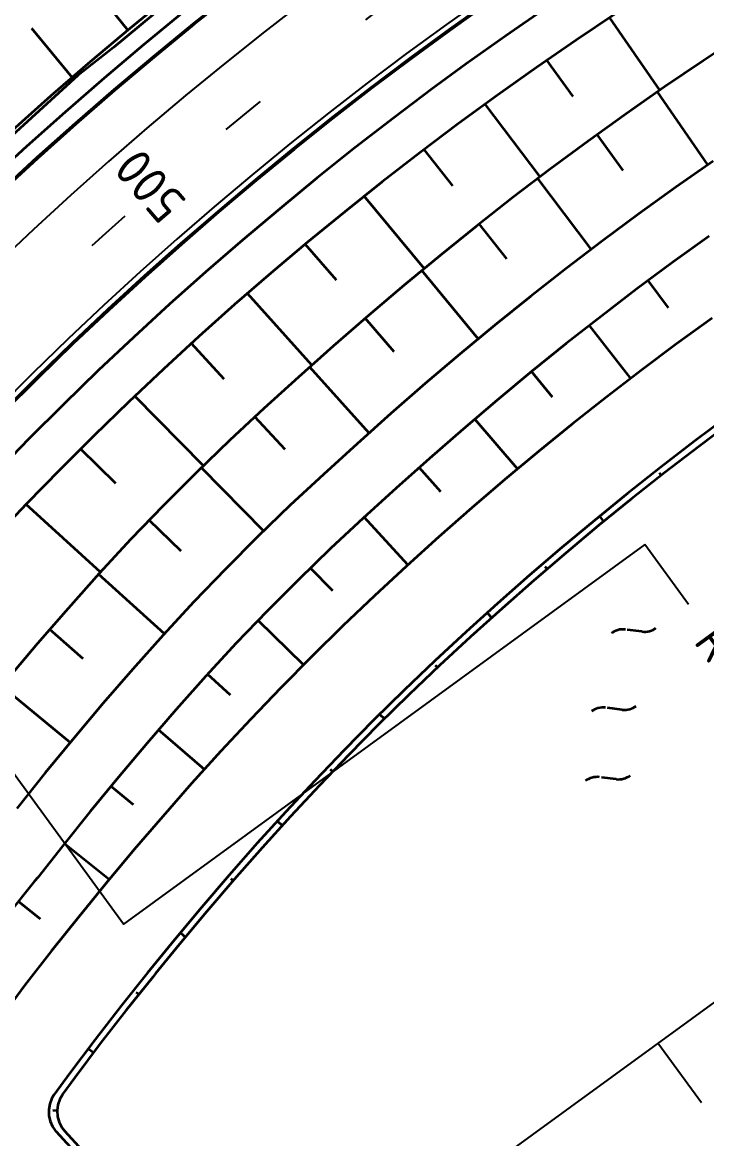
# Model space of a CAD drawing. Header units: metres. Extents: x 134219 to 139178, y 438661 to 444352.
# Drawn here: x 135318.6 to 135364.9, y 443385.5 to 443461 of the extents above; entities that cross this region are included whole.
import ezdxf
from ezdxf.enums import TextEntityAlignment as Align

# ---------------------------------------------------------------- set-up
doc = ezdxf.new("R2010")
doc.units = ezdxf.units.M
doc.linetypes.add('13strp', pattern=[4, 1, -3])
doc.linetypes.add('39strp', pattern=[12, 3, -9])
for name, color, linetype, lineweight in [('N-WE-KL-ET_LS_OV_KABEL-G', 10, 'KL-LS-OV-N', 35), ('N-WE-KL-ET_LS_OV_KABEL-T25', 7, 'Continuous', 25), ('Utd-geleiderail-nw', 8, 'glm a2ee v014$0$f2m40080', 35), ('Utd-ondergr-nw', 8, '13strp', 35), ('X-XX-AL-AANPIJLING-S', 7, 'Continuous', 25)]:
    doc.layers.add(name, color=color, linetype=linetype, lineweight=lineweight)
doc.layers.add('Utd-weg-nw', color=8, linetype='Continuous')
doc.styles.add('alm a2ee v011$0$Iso-rtw', font='NLCS-ISO.ttf')
doc.styles.add('NLCS-ISO', font='NLCS-ISO.ttf')
doc.linetypes.add('glm a2ee v014$0$f2m40080', pattern='A,2,-1,[160,RTW.shx,S=0.5,R=0,X=0,Y=0],-1', length=4)
doc.linetypes.add('KL-LS-OV-N', pattern='A,4,-1,[103,NLCS.SHX,S=0.75,R=0,X=0,Y=0],-1,4,-1.5,["0V",Standard,S=1,R=0,X=0,Y=-0.5],-3', length=14.5)

# ---------------------------------------------------------------- blocks, each defined once
blk = doc.blocks.new('Dwm A2 aanvulling$0$A$C32883349')
at = {"layer": 'Utd-ondergr-nw'}
blk.add_line((-1.818, 0.375), (-2.436, 1.315), dxfattribs=at)
for centre, start, end in [((-3.533, 0.593), 33.34449, 123.34449), ((-0.721, 1.096), 213.34449, 303.34449)]:
    blk.add_arc(centre, 1.312, start, end, dxfattribs=at)

msp = doc.modelspace()

# ---------------------------------------------------------------- linework, layer by layer
at = {"layer": 'N-WE-KL-ET_LS_OV_KABEL-G', "flags": 128}
msp.add_lwpolyline([(135526.291, 443569.807), (135523.79, 443568.374), (135513.946, 443562.397), (135500.618, 443554.834), (135497.127, 443552.893), (135485.442, 443546.346), (135476.713, 443541.44), (135465.438, 443534.876), (135455.272, 443529.64), (135450.451, 443527.984), (135439.153, 443522.461), (135433.339, 443519.575), (135415.868, 443511.311), (135400.803, 443504.549), (135389.184, 443499.078), (135377.101, 443493.401), (135361.318, 443485.239), (135349.162, 443477.672), (135342.125, 443472.758), (135333.617, 443466.603), (135324.792, 443459.256), (135322.366, 443457.346), (135310.064, 443446.127), (135304.584, 443440.292), (135302.493, 443438.147)], dxfattribs=at)
at = {"layer": 'Utd-geleiderail-nw', "linetype": 'Continuous', "flags": 128}
for points in [[(135329.5, 443461.631), (135326.804, 443459.42), (135324.139, 443457.171), (135321.506, 443454.886), (135318.904, 443452.564), (135316.335, 443450.207)], [(135353.991, 443461.914), (135351.289, 443460.043), (135348.613, 443458.134), (135346.598, 443456.655), (135346.349, 443456.472), (135343.723, 443454.496), (135341.125, 443452.483), (135338.555, 443450.434), (135336.014, 443448.349), (135333.501, 443446.23), (135331.019, 443444.076), (135328.567, 443441.887), (135326.145, 443439.665), (135323.755, 443437.409), (135321.396, 443435.12), (135319.069, 443432.799), (135316.774, 443430.446)]]:
    msp.add_lwpolyline(points, dxfattribs=at)
at = {"layer": 'Utd-ondergr-nw', "linetype": 'Continuous', "flags": 128}
for points in [[(135320.38, 443467.067), (135325.747, 443460.425)], [(135328.588, 443462.758), (135325.877, 443460.534), (135323.197, 443458.273), (135320.548, 443455.974), (135317.931, 443453.639), (135315.348, 443451.268), (135312.797, 443448.861), (135310.28, 443446.419), (135307.797, 443443.943), (135305.349, 443441.432), (135302.936, 443438.887), (135300.558, 443436.309), (135298.217, 443433.698), (135295.912, 443431.055), (135293.644, 443428.381), (135291.654, 443425.97), (135291.413, 443425.675), (135289.22, 443422.938), (135288.668, 443422.236)], [(135332.863, 443462.995), (135330.148, 443460.83), (135327.463, 443458.628), (135324.809, 443456.389), (135322.186, 443454.113), (135319.595, 443451.801), (135317.037, 443449.453), (135314.511, 443447.07), (135312.019, 443444.652), (135309.561, 443442.199), (135307.137, 443439.713), (135304.747, 443437.193), (135302.393, 443434.64), (135300.075, 443432.055), (135297.792, 443429.438), (135295.547, 443426.79), (135293.576, 443424.403), (135293.338, 443424.11), (135291.166, 443421.401), (135290.404, 443420.431)], [(135332.906, 443462.94), (135330.192, 443460.776), (135327.508, 443458.574), (135324.854, 443456.335), (135322.233, 443454.06), (135319.642, 443451.749), (135317.085, 443449.401), (135314.56, 443447.019), (135312.068, 443444.602), (135309.61, 443442.15), (135307.187, 443439.664), (135304.798, 443437.145), (135302.445, 443434.593), (135300.127, 443432.009), (135297.845, 443429.393), (135295.6, 443426.745), (135293.63, 443424.359), (135293.392, 443424.066), (135291.221, 443421.357), (135290.453, 443420.38)], [(135350.22, 443462.405), (135347.511, 443460.481), (135344.829, 443458.52), (135342.175, 443456.522), (135339.549, 443454.488), (135336.951, 443452.417), (135334.383, 443450.31), (135331.844, 443448.167), (135329.334, 443445.99), (135326.856, 443443.778), (135324.408, 443441.532), (135321.992, 443439.252), (135319.607, 443436.938), (135317.255, 443434.592), (135314.936, 443432.213), (135312.65, 443429.803), (135310.398, 443427.361), (135308.18, 443424.887), (135305.996, 443422.384), (135303.847, 443419.85), (135301.962, 443417.566), (135301.734, 443417.286), (135299.657, 443414.694), (135297.976, 443412.541)], [(135350.26, 443462.348), (135347.552, 443460.425), (135344.871, 443458.464), (135342.218, 443456.467), (135339.592, 443454.433), (135336.995, 443452.362), (135334.427, 443450.256), (135331.889, 443448.114), (135329.381, 443445.937), (135326.903, 443443.726), (135324.456, 443441.48), (135322.04, 443439.201), (135319.656, 443436.888), (135317.305, 443434.543), (135314.986, 443432.165), (135312.701, 443429.755), (135310.45, 443427.313), (135308.232, 443424.841), (135306.049, 443422.338), (135303.901, 443419.805), (135302.017, 443417.522), (135301.789, 443417.242), (135299.712, 443414.65), (135298.025, 443412.49)], [(135358.743, 443461.546), (135356.045, 443459.741), (135353.373, 443457.899), (135350.727, 443456.019), (135348.107, 443454.103), (135345.514, 443452.151), (135342.948, 443450.163), (135340.41, 443448.14), (135337.9, 443446.082), (135335.419, 443443.988), (135332.968, 443441.861), (135330.546, 443439.7), (135328.155, 443437.505), (135325.794, 443435.278), (135323.464, 443433.018), (135321.166, 443430.725), (135318.901, 443428.401), (135316.667, 443426.046)], [(135361.711, 443456.364), (135358.323, 443461.265)], [(135319.242, 443460.561), (135321.978, 443457.216)], [(135367.276, 443460.101), (135364.635, 443458.357), (135362.017, 443456.579), (135359.424, 443454.767), (135356.856, 443452.921), (135354.315, 443451.04), (135351.801, 443449.124), (135349.314, 443447.176), (135346.852, 443445.195), (135344.418, 443443.183), (135342.012, 443441.139), (135339.633, 443439.065), (135337.282, 443436.959), (135334.948, 443434.836), (135332.635, 443432.691), (135330.376, 443430.488), (135328.148, 443428.257), (135325.95, 443425.996), (135323.814, 443423.677), (135321.716, 443421.325), (135319.65, 443418.946), (135317.617, 443416.54)], [(135355.855, 443455.931), (135354.08, 443458.386)], [(135364.961, 443451.318), (135361.546, 443456.249)], [(135353.61, 443450.502), (135349.893, 443455.41)], [(135359.225, 443450.93), (135357.466, 443453.359)], [(135347.715, 443449.896), (135345.775, 443452.348)], [(135365.319, 443451.569), (135362.796, 443449.803), (135360.296, 443448.005), (135357.823, 443446.172), (135355.376, 443444.305), (135352.955, 443442.407), (135350.56, 443440.478), (135348.191, 443438.517), (135345.849, 443436.527), (135343.533, 443434.506), (135341.245, 443432.455), (135338.974, 443430.387), (135336.722, 443428.298), (135334.524, 443426.153), (135332.356, 443423.98), (135330.217, 443421.778), (135328.139, 443419.518), (135326.098, 443417.226), (135324.089, 443414.909), (135322.112, 443412.566), (135320.167, 443410.197), (135318.254, 443407.804)], [(135357.076, 443445.602), (135353.45, 443450.381)], [(135345.768, 443444.299), (135341.729, 443449.192)], [(135351.36, 443444.968), (135349.497, 443447.319)], [(135365.043, 443446.495), (135362.589, 443444.728), (135360.162, 443442.927), (135357.76, 443441.093), (135355.383, 443439.228), (135353.032, 443437.333), (135350.706, 443435.407), (135348.407, 443433.452), (135346.134, 443431.467), (135343.888, 443429.452), (135341.658, 443427.422), (135339.447, 443425.37), (135337.29, 443423.263), (135335.161, 443421.128), (135333.061, 443418.966), (135331.022, 443416.746), (135329.02, 443414.494), (135327.048, 443412.217), (135325.108, 443409.916), (135323.2, 443407.589), (135321.323, 443405.239), (135319.658, 443403.14), (135319.452, 443402.886), (135317.58, 443400.535)], [(135339.844, 443443.515), (135337.746, 443445.952)], [(135349.436, 443439.548), (135345.613, 443444.171)], [(135362.292, 443441.649), (135360.92, 443443.489)], [(135338.191, 443437.774), (135333.842, 443442.62)], [(135365.234, 443440.949), (135362.84, 443439.21), (135360.471, 443437.439), (135358.126, 443435.637), (135355.806, 443433.803), (135353.511, 443431.939), (135351.241, 443430.045), (135348.997, 443428.12), (135346.78, 443426.166), (135344.586, 443424.186), (135342.418, 443422.178), (135340.283, 443420.135), (135338.176, 443418.064), (135336.097, 443415.964), (135334.055, 443413.83), (135332.043, 443411.667), (135330.061, 443409.478), (135328.109, 443407.262), (135326.187, 443405.02), (135324.295, 443402.754), (135322.631, 443400.716), (135322.428, 443400.467), (135320.584, 443398.163), (135318.772, 443395.832), (135317.005, 443393.468)], [(135343.751, 443438.676), (135341.791, 443440.947)], [(135359.741, 443436.878), (135356.946, 443440.455)], [(135332.268, 443436.826), (135330.045, 443439.24)], [(135342.052, 443433.178), (135338.042, 443437.64)], [(135354.458, 443435.599), (135353.037, 443437.337)], [(135330.867, 443430.967), (135326.225, 443435.685)], [(135366.348, 443434.342), (135364.046, 443432.62), (135361.768, 443430.868), (135359.513, 443429.086), (135357.283, 443427.274), (135355.078, 443425.432), (135352.898, 443423.561), (135350.744, 443421.662), (135348.612, 443419.737), (135346.505, 443417.786), (135344.431, 443415.8), (135342.384, 443413.786), (135340.364, 443411.746), (135338.38, 443409.671), (135336.425, 443407.569), (135334.5, 443405.441), (135332.603, 443403.287), (135330.736, 443401.108), (135328.899, 443398.905), (135327.281, 443396.925), (135327.084, 443396.683), (135325.292, 443394.443), (135323.532, 443392.179), (135321.814, 443389.881), (135320.776, 443388.46), (135320.62, 443388.208), (135320.473, 443387.837), (135320.402, 443387.444), (135320.41, 443387.045), (135320.498, 443386.655), (135320.661, 443386.291), (135320.894, 443385.966), (135320.919, 443385.938)], [(135366.611, 443433.977), (135364.314, 443432.259), (135362.041, 443430.511), (135359.791, 443428.732), (135357.566, 443426.924), (135355.366, 443425.086), (135353.191, 443423.219), (135351.041, 443421.324), (135348.914, 443419.403), (135346.812, 443417.456), (135344.742, 443415.475), (135342.699, 443413.466), (135340.684, 443411.43), (135338.704, 443409.359), (135336.754, 443407.261), (135334.833, 443405.138), (135332.94, 443402.989), (135331.077, 443400.815), (135329.244, 443398.617), (135327.63, 443396.641), (135327.434, 443396.399), (135325.645, 443394.164), (135323.889, 443391.905), (135322.175, 443389.612), (135321.358, 443388.496), (135321.351, 443388.486), (135321.151, 443388.14), (135321.025, 443387.761), (135320.976, 443387.365), (135321.007, 443386.966), (135321.116, 443386.582), (135321.3, 443386.228), (135321.499, 443385.97)], [(135336.376, 443432.069), (135334.343, 443434.275)], [(135352.087, 443430.751), (135349.203, 443434.129)], [(135324.944, 443429.765), (135322.549, 443432.105)], [(135334.934, 443426.553), (135330.723, 443430.827)], [(135346.9, 443429.201), (135345.436, 443430.841)], [(135361.663, 443430.498), (135361.801, 443430.321)], [(135323.912, 443423.784), (135318.865, 443428.363)], [(135329.347, 443425.187), (135327.199, 443427.281)], [(135344.682, 443424.272), (135341.729, 443427.486)], [(135357.623, 443427.549), (135357.908, 443427.201)], [(135339.616, 443422.501), (135338.096, 443424.051)], [(135353.942, 443424.161), (135354.089, 443423.99)], [(135328.222, 443419.609), (135323.777, 443423.636)], [(135350.042, 443421.028), (135350.343, 443420.694)], [(135337.63, 443417.512), (135334.564, 443420.513)], [(135322.735, 443417.925), (135320.468, 443419.888)], [(135346.514, 443417.483), (135346.669, 443417.319)], [(135332.699, 443415.458), (135331.138, 443416.872)], [(135321.849, 443412.246), (135317.234, 443416.074)], [(135342.77, 443414.166), (135343.087, 443413.847)], [(135330.934, 443410.442), (135327.831, 443413.121)], [(135339.43, 443410.444), (135339.593, 443410.288)], [(135326.143, 443408.032), (135324.605, 443409.302)], [(135335.858, 443406.942), (135336.191, 443406.639)], [(135324.499, 443402.997), (135321.462, 443405.413)], [(135332.704, 443403.059), (135332.874, 443402.912)], [(135319.849, 443400.309), (135318.349, 443401.5)], [(135329.304, 443399.391), (135329.65, 443399.104)], [(135326.323, 443395.372), (135326.499, 443395.232)], [(135323.076, 443391.568), (135323.435, 443391.297)], [(135320.69, 443387.39), (135320.977, 443387.372)], [(135366.877, 443339.828), (135363.329, 443343.123), (135359.801, 443346.44), (135356.294, 443349.779), (135352.807, 443353.138), (135349.34, 443356.519), (135345.895, 443359.921), (135342.47, 443363.344), (135339.066, 443366.787), (135335.684, 443370.251), (135335.131, 443370.821), (135332.323, 443373.736), (135331.681, 443374.406), (135328.663, 443377.585), (135325.659, 443380.793), (135322.351, 443384.373), (135320.919, 443385.938)], [(135367.182, 443340.159), (135363.635, 443343.453), (135360.109, 443346.768), (135356.604, 443350.104), (135353.119, 443353.462), (135349.654, 443356.841), (135346.211, 443360.241), (135342.788, 443363.662), (135339.386, 443367.104), (135336.005, 443370.566), (135335.453, 443371.136), (135332.646, 443374.049), (135332.004, 443374.719), (135328.988, 443377.896), (135325.985, 443381.103), (135322.679, 443384.682), (135321.499, 443385.97)]]:
    msp.add_lwpolyline(points, dxfattribs=at)
at = {"layer": 'Utd-weg-nw', "linetype": '39strp', "flags": 128}
msp.add_lwpolyline([(135728.094, 443738.861), (135725.394, 443734.691), (135722.652, 443730.549), (135721.509, 443728.848), (135719.869, 443726.434), (135717.045, 443722.348), (135714.18, 443718.289), (135711.275, 443714.26), (135708.33, 443710.26), (135705.345, 443706.29), (135702.32, 443702.349), (135699.256, 443698.439), (135696.153, 443694.56), (135693.011, 443690.712), (135689.831, 443686.896), (135686.614, 443683.112), (135683.358, 443679.36), (135680.065, 443675.641), (135676.735, 443671.954), (135673.368, 443668.302), (135669.965, 443664.683), (135666.526, 443661.099), (135663.052, 443657.549), (135659.541, 443654.034), (135655.996, 443650.554), (135652.417, 443647.11), (135648.803, 443643.702), (135645.155, 443640.33), (135641.474, 443636.995), (135640.413, 443636.046), (135637.759, 443633.696), (135634.012, 443630.435), (135630.232, 443627.212), (135626.421, 443624.027), (135622.577, 443620.88), (135617.827, 443617.078), (135614.796, 443614.701), (135610.859, 443611.665), (135606.895, 443608.659), (135602.648, 443605.489), (135598.897, 443602.727), (135594.87, 443599.799), (135590.824, 443596.896), (135586.76, 443594.018), (135582.678, 443591.165), (135578.579, 443588.338), (135574.462, 443585.537), (135570.327, 443582.762), (135566.176, 443580.012), (135562.007, 443577.289), (135557.821, 443574.591), (135553.618, 443571.92), (135549.399, 443569.275), (135545.163, 443566.657), (135540.911, 443564.065), (135540.228, 443563.652), (135536.643, 443561.5), (135532.359, 443558.961), (135528.06, 443556.449), (135523.744, 443553.964), (135519.413, 443551.507), (135515.067, 443549.076), (135510.706, 443546.672), (135506.33, 443544.296), (135501.939, 443541.947), (135497.533, 443539.626), (135493.301, 443537.429), (135488.679, 443535.066), (135484.23, 443532.825), (135479.768, 443530.608), (135475.293, 443528.415), (135470.806, 443526.243), (135466.309, 443524.091), (135461.802, 443521.958), (135457.285, 443519.842), (135452.76, 443517.742), (135448.227, 443515.656), (135443.686, 443513.583), (135439.14, 443511.521), (135434.588, 443509.469), (135430.031, 443507.426), (135425.469, 443505.39), (135420.904, 443503.359), (135416.337, 443501.331), (135412.078, 443499.444), (135407.817, 443497.558), (135407.196, 443497.28), (135402.628, 443495.235), (135398.058, 443493.173), (135393.492, 443491.084), (135388.936, 443488.956), (135384.394, 443486.778), (135379.875, 443484.538), (135376.877, 443483.005), (135375.039, 443482.044), (135373.893, 443481.436), (135370.927, 443479.829), (135370.053, 443479.346), (135367.397, 443477.861), (135364.759, 443476.342), (135362.141, 443474.791), (135359.259, 443473.032), (135356.402, 443471.233), (135353.57, 443469.394), (135350.764, 443467.517), (135347.984, 443465.6), (135345.231, 443463.645), (135342.506, 443461.652), (135339.808, 443459.622), (135337.139, 443457.554), (135334.499, 443455.449), (135331.889, 443453.308), (135329.308, 443451.131), (135326.758, 443448.918), (135324.239, 443446.67), (135321.751, 443444.387), (135319.295, 443442.07), (135316.872, 443439.719), (135314.482, 443437.334), (135312.125, 443434.917), (135309.802, 443432.467), (135307.513, 443429.985), (135305.258, 443427.471), (135303.039, 443424.926), (135300.855, 443422.351), (135298.94, 443420.031), (135298.708, 443419.746), (135296.597, 443417.111), (135295.247, 443415.387)], dxfattribs=at)
at = {"layer": 'Utd-weg-nw', "linetype": 'Continuous', "flags": 128}
for points in [[(135337.684, 443462.403), (135334.976, 443460.306), (135332.298, 443458.171), (135329.65, 443455.999), (135327.032, 443453.79), (135324.446, 443451.545), (135321.89, 443449.265), (135319.367, 443446.949), (135316.876, 443444.598), (135314.418, 443442.214), (135311.993, 443439.795), (135309.602, 443437.342), (135307.245, 443434.857), (135304.923, 443432.339), (135302.636, 443429.79), (135300.385, 443427.208), (135298.17, 443424.596), (135296.227, 443422.242), (135295.992, 443421.953), (135293.85, 443419.281), (135292.798, 443417.939)], [(135349.991, 443462.733), (135347.277, 443460.806), (135344.591, 443458.842), (135341.932, 443456.84), (135339.302, 443454.802), (135336.7, 443452.728), (135334.127, 443450.617), (135331.583, 443448.471), (135329.07, 443446.29), (135326.587, 443444.075), (135324.135, 443441.825), (135321.715, 443439.541), (135319.327, 443437.223), (135316.971, 443434.873), (135314.648, 443432.491), (135312.358, 443430.076), (135310.102, 443427.63), (135307.88, 443425.152), (135305.693, 443422.644), (135303.541, 443420.106), (135301.652, 443417.819), (135301.424, 443417.538), (135299.343, 443414.941), (135297.696, 443412.833)]]:
    msp.add_lwpolyline(points, dxfattribs=at)
at = {"layer": 'X-XX-AL-AANPIJLING-S'}
for p, q in [((135363.637, 443421.594), (135360.693, 443425.636)), ((135369.663, 443397.817), (135324.81, 443365.15)), ((135364.524, 443387.888), (135361.58, 443391.93))]:
    msp.add_line(p, q, dxfattribs=at)
msp.add_lwpolyline([(135360.693, 443425.636), (135325.446, 443399.965), (135309.832, 443421.404)], dxfattribs=at)

# ---------------------------------------------------------------- block references
at = {"layer": 'Utd-ondergr-nw', "linetype": 'Continuous', "rotation": 49.35098364402291}
for p in [(135361.962, 443420.888), (135360.627, 443415.608), (135360.221, 443410.909)]:
    msp.add_blockref('Dwm A2 aanvulling$0$A$C32883349', p, dxfattribs=at)

# ---------------------------------------------------------------- texts
at = {"layer": 'N-WE-KL-ET_LS_OV_KABEL-T25', "style": 'NLCS-ISO'}
msp.add_text('RWS VP G-6 VG-YMvKas 4x25mm² (VS)', height=2.5, rotation=306.066, dxfattribs=at).set_placement((135364.938, 443419.807), align=Align.MIDDLE_LEFT)
at = {"layer": 'Utd-ondergr-nw', "color": 7, "style": 'alm a2ee v011$0$Iso-rtw'}
msp.add_text('500', height=2.5, rotation=130.66842, dxfattribs=at).set_placement((135329.83, 443448.811))

doc.saveas('drawing.dxf')
